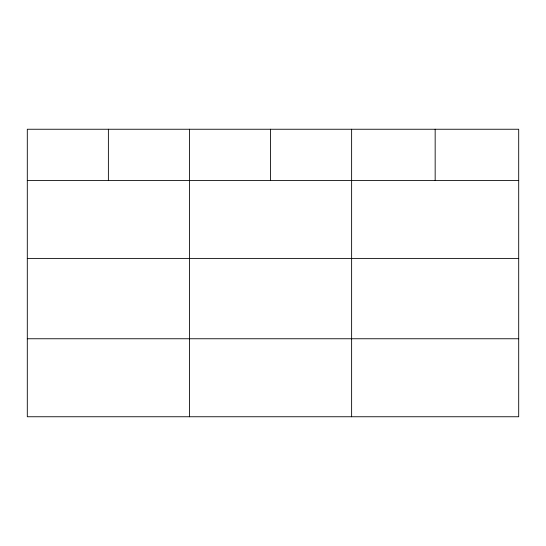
<?xml version="1.0" encoding="UTF-8"?>
<svg xmlns="http://www.w3.org/2000/svg" width="546" height="546" viewBox="0 0 546 546"><rect width="100%" height="100%" fill="white"/><g stroke="black" fill="none" stroke-linecap="round" stroke-linejoin="round"><path stroke-width="0.82" d="M518.7 258.401L518.7 129.245L27.3 129.245L27.3 416.755L518.7 416.755L518.7 258.401L27.3 258.401M27.3 180.412L518.7 180.412M27.3 338.759L518.7 338.759M435.162 129.245L435.162 180.412M351.624 129.245L351.624 416.755M270.543 129.245L270.543 180.412M189.462 129.245L189.462 416.755M108.381 129.245L108.381 180.412"/></g></svg>
